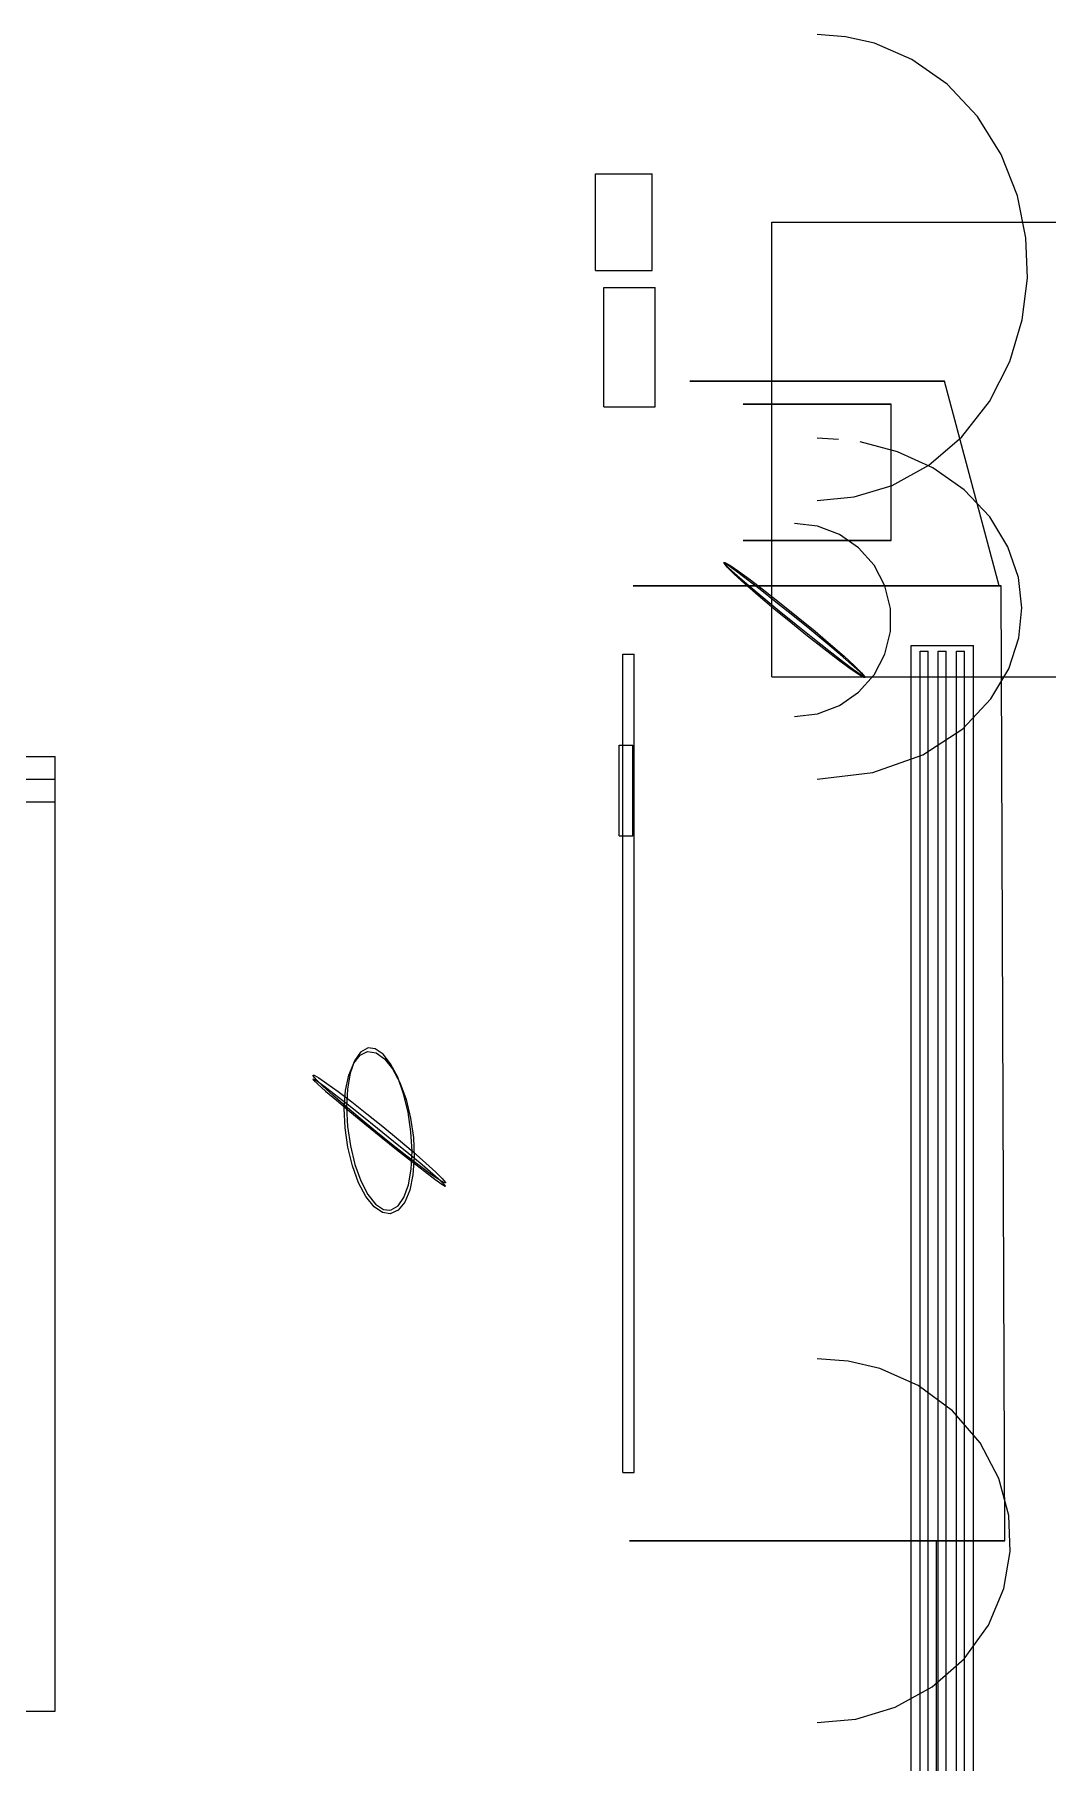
# Model space of a CAD drawing. Header units: millimetres. Extents: x -1355 to 669, y -1138 to 733.
# Drawn here: x 360.2 to 449.2, y 104.5 to 256.5 of the extents above; entities that cross this region are included whole.
import ezdxf

# ---------------------------------------------------------------- set-up
doc = ezdxf.new("R2010")
doc.units = ezdxf.units.MM
doc.layers.add('HIDDEN', color=8, linetype='Continuous')

msp = doc.modelspace()

# ---------------------------------------------------------------- linework, layer by layer
at = {"layer": 'HIDDEN'}
for points in [[(431.48, 256.31), (429, 256.5)], [(434.03, 255.73), (431.48, 256.31)], [(437.33, 254.3), (434.03, 255.73)], [(440.42, 252.13), (437.33, 254.3)], [(443.09, 249.29), (440.42, 252.13)], [(445.18, 245.95), (443.09, 249.29)], [(446.6, 242.32), (445.18, 245.95)], [(409.5, 235.75), (409.5, 244.25)], [(409.5, 244.25), (414.5, 244.25)], [(409.5, 235.75), (409.5, 244.25)], [(409.5, 244.25), (414.5, 244.25)], [(414.5, 235.75), (414.5, 244.25)], [(414.5, 235.75), (414.5, 244.25)], [(447.35, 238.63), (446.6, 242.32)], [(425, 240), (455, 240)], [(425, 240), (455, 240)], [(425, 200), (425, 240)], [(425, 200), (425, 240)], [(447.48, 235.06), (447.35, 238.63)], [(409.5, 235.75), (414.5, 235.75)], [(409.5, 235.75), (414.5, 235.75)], [(410.25, 223.75), (410.25, 234.25)], [(410.25, 234.25), (414.75, 234.25)], [(410.25, 223.75), (410.25, 234.25)], [(410.25, 234.25), (414.75, 234.25)], [(414.75, 223.75), (414.75, 234.25)], [(414.75, 223.75), (414.75, 234.25)], [(447.03, 231.41), (447.48, 235.06)], [(445.93, 227.73), (447.03, 231.41)], [(444.14, 224.22), (445.93, 227.73)], [(417.8, 226), (417.82, 226)], [(417.99, 226), (417.8, 226)], [(417.82, 226), (418.32, 226)], [(418.78, 226), (417.99, 226)], [(418.32, 226), (419.4, 226)], [(420.09, 226), (418.78, 226)], [(419.4, 226), (420.9, 226)], [(421.72, 226), (420.09, 226)], [(420.9, 226), (422.62, 226)], [(423.29, 226), (421.72, 226)], [(422.62, 226), (424.47, 226)], [(424.55, 226), (423.29, 226)], [(424.47, 226), (426.42, 226)], [(425.98, 226), (424.55, 226)], [(427.55, 226), (425.98, 226)], [(426.42, 226), (428.38, 226)], [(429.23, 226), (427.55, 226)], [(428.38, 226), (430.27, 226)], [(430.97, 226), (429.23, 226)], [(430.27, 226), (431.99, 226)], [(432.91, 226), (430.97, 226)], [(431.99, 226), (433.67, 226)], [(434.93, 226), (432.91, 226)], [(433.67, 226), (435.25, 226)], [(436.89, 226), (434.93, 226)], [(435.25, 226), (436.65, 226)], [(436.65, 226), (437.84, 226)], [(438.71, 226), (436.89, 226)], [(437.84, 226), (439.04, 226)], [(439.86, 226), (438.71, 226)], [(439.04, 226), (439.87, 226)], [(440.2, 226), (439.86, 226)], [(439.87, 226), (440.12, 226)], [(440.12, 226), (440.2, 226)], [(445, 208), (440.2, 226)], [(410.25, 223.75), (414.75, 223.75)], [(410.25, 223.75), (414.75, 223.75)], [(422.5, 224), (422.69, 224)], [(422.69, 224), (422.5, 224)], [(422.69, 224), (423.24, 224)], [(423.24, 224), (422.69, 224)], [(423.24, 224), (424.13, 224)], [(424.13, 224), (423.24, 224)], [(424.13, 224), (425.31, 224)], [(425.31, 224), (424.13, 224)], [(425.31, 224), (426.7, 224)], [(426.7, 224), (425.31, 224)], [(426.7, 224), (428.22, 224)], [(428.22, 224), (426.7, 224)], [(428.22, 224), (429.78, 224)], [(429.78, 224), (428.22, 224)], [(429.78, 224), (431.3, 224)], [(431.3, 224), (429.78, 224)], [(431.3, 224), (432.69, 224)], [(432.69, 224), (431.3, 224)], [(432.69, 224), (433.87, 224)], [(433.87, 224), (432.69, 224)], [(433.87, 224), (434.76, 224)], [(434.76, 224), (433.87, 224)], [(434.76, 224), (435.31, 224)], [(435.31, 224), (434.76, 224)], [(435.31, 224), (435.5, 224)], [(435.5, 224), (435.31, 224)], [(435.5, 212), (435.5, 224)], [(441.73, 221.12), (444.14, 224.22)], [(430.87, 220.87), (429, 221)], [(436.05, 219.8), (432.79, 220.66)], [(438.81, 218.62), (441.73, 221.12)], [(439.16, 218.38), (436.05, 219.8)], [(435.59, 216.84), (438.81, 218.62)], [(441.93, 216.44), (439.16, 218.38)], [(432.26, 215.82), (435.59, 216.84)], [(444.17, 214.08), (441.93, 216.44)], [(429, 215.5), (432.26, 215.82)], [(429.03, 213.25), (427, 213.5)], [(429.03, 213.25), (427, 213.5)], [(430.95, 212.53), (429.03, 213.25)], [(430.95, 212.53), (429.03, 213.25)], [(445.77, 211.45), (444.17, 214.08)], [(422.5, 212), (422.69, 212)], [(422.69, 212), (422.5, 212)], [(422.69, 212), (423.24, 212)], [(423.24, 212), (422.69, 212)], [(423.24, 212), (424.13, 212)], [(424.13, 212), (423.24, 212)], [(424.13, 212), (425.31, 212)], [(425.31, 212), (424.13, 212)], [(425.31, 212), (426.7, 212)], [(426.7, 212), (425.31, 212)], [(426.7, 212), (428.22, 212)], [(428.22, 212), (426.7, 212)], [(428.22, 212), (429.78, 212)], [(429.78, 212), (428.22, 212)], [(429.78, 212), (431.3, 212)], [(431.3, 212), (429.78, 212)], [(432.64, 211.36), (430.95, 212.53)], [(432.64, 211.36), (430.95, 212.53)], [(431.3, 212), (432.69, 212)], [(432.69, 212), (431.3, 212)], [(434, 209.83), (432.64, 211.36)], [(434, 209.83), (432.64, 211.36)], [(432.69, 212), (433.87, 212)], [(433.87, 212), (432.69, 212)], [(433.87, 212), (434.76, 212)], [(434.76, 212), (433.87, 212)], [(434.76, 212), (435.31, 212)], [(435.31, 212), (434.76, 212)], [(435.31, 212), (435.5, 212)], [(435.5, 212), (435.31, 212)], [(446.7, 208.73), (445.77, 211.45)], [(420.78, 210.03), (420.84, 209.94)], [(420.81, 210.03), (420.78, 210.03)], [(420.8, 210.05), (420.89, 210.05)], [(420.81, 209.99), (420.8, 210.05)], [(421.13, 209.83), (420.81, 210.03)], [(421.09, 209.65), (420.81, 209.99)], [(420.84, 209.94), (421.24, 209.55)], [(420.89, 210.05), (421.32, 209.81)], [(421.8, 209.36), (421.13, 209.83)], [(421.32, 209.81), (422.09, 209.29)], [(434.95, 208.01), (434, 209.83)], [(434.95, 208.01), (434, 209.83)], [(421.71, 209.03), (421.09, 209.65)], [(421.24, 209.55), (421.97, 208.91)], [(422.64, 208.19), (421.71, 209.03)], [(422.77, 208.62), (421.8, 209.36)], [(421.97, 208.91), (422.99, 208.03)], [(422.09, 209.29), (423.14, 208.52)], [(423.98, 207.68), (422.77, 208.62)], [(423.14, 208.52), (424.42, 207.55)], [(447, 206.07), (446.7, 208.73)], [(412.83, 208), (412.88, 208)], [(413.03, 208), (412.83, 208)], [(412.88, 208), (413.63, 208)], [(413, 208), (413.13, 208)], [(413.11, 208), (413, 208)], [(414.03, 208), (413.03, 208)], [(414, 208), (413.11, 208)], [(413.13, 208), (414.06, 208)], [(413.63, 208), (415.14, 208)], [(415.66, 208), (414, 208)], [(415.75, 208), (414.03, 208)], [(414.06, 208), (415.75, 208)], [(415.14, 208), (417.21, 208)], [(417.85, 208), (415.66, 208)], [(417.95, 208), (415.75, 208)], [(415.75, 208), (417.95, 208)], [(417.21, 208), (419.59, 208)], [(420.04, 208), (417.85, 208)], [(420.11, 208), (417.95, 208)], [(417.95, 208), (420.42, 208)], [(419.59, 208), (422.13, 208)], [(421.74, 208), (420.04, 208)], [(421.8, 208), (420.11, 208)], [(420.42, 208), (423.1, 208)], [(423.64, 208), (421.74, 208)], [(423.68, 208), (421.8, 208)], [(422.13, 208), (424.78, 208)], [(423.82, 207.15), (422.64, 208.19)], [(422.99, 208.03), (424.24, 206.98)], [(423.1, 208), (425.94, 208)], [(425.76, 208), (423.64, 208)], [(425.78, 208), (423.68, 208)], [(425.19, 205.99), (423.82, 207.15)], [(425.37, 206.58), (423.98, 207.68)], [(424.24, 206.98), (425.66, 205.82)], [(424.42, 207.55), (425.84, 206.43)], [(424.78, 208), (427.19, 208)], [(428.06, 208), (425.76, 208)], [(428.05, 208), (425.78, 208)], [(425.94, 208), (428.76, 208)], [(427.19, 208), (429.51, 208)], [(430.44, 208), (428.05, 208)], [(430.49, 208), (428.06, 208)], [(428.76, 208), (431.44, 208)], [(429.51, 208), (431.89, 208)], [(432.87, 208), (430.44, 208)], [(433.23, 208), (430.49, 208)], [(431.44, 208), (433.87, 208)], [(431.89, 208), (434.28, 208)], [(435.53, 208), (432.87, 208)], [(436.19, 208), (433.23, 208)], [(433.87, 208), (436.22, 208)], [(434.28, 208), (436.57, 208)], [(435.44, 206.02), (434.95, 208.01)], [(435.44, 206.02), (434.95, 208.01)], [(438.48, 208), (435.53, 208)], [(439.16, 208), (436.19, 208)], [(436.22, 208), (438.39, 208)], [(436.57, 208), (438.69, 208)], [(438.39, 208), (440.31, 208)], [(441.41, 208), (438.48, 208)], [(438.69, 208), (440.56, 208)], [(442.07, 208), (439.16, 208)], [(440.31, 208), (441.92, 208)], [(440.56, 208), (442.58, 208)], [(444.01, 208), (441.41, 208)], [(441.92, 208), (443.53, 208)], [(444.26, 208), (442.07, 208)], [(442.58, 208), (444.13, 208)], [(443.53, 208), (444.61, 208)], [(445.17, 208), (444.01, 208)], [(444.13, 208), (444.93, 208)], [(445, 208), (444.26, 208)], [(444.61, 208), (444.91, 208)], [(444.91, 208), (445, 208)], [(444.93, 208), (445.17, 208)], [(445.5, 124), (445.17, 208)], [(426.67, 204.77), (425.19, 205.99)], [(426.85, 205.39), (425.37, 206.58)], [(425.66, 205.82), (427.15, 204.61)], [(425.84, 206.43), (427.33, 205.23)], [(428.34, 204.18), (426.85, 205.39)], [(427.33, 205.23), (428.81, 204.01)], [(435.44, 203.98), (435.44, 206.02)], [(435.44, 203.98), (435.44, 206.02)], [(446.73, 203.42), (447, 206.07)], [(428.16, 203.57), (426.67, 204.77)], [(427.15, 204.61), (428.63, 203.42)], [(429.76, 203.02), (428.34, 204.18)], [(428.81, 204.01), (430.18, 202.85)], [(434.95, 201.99), (435.44, 203.98)], [(434.95, 201.99), (435.44, 203.98)], [(429.58, 202.45), (428.16, 203.57)], [(428.63, 203.42), (430.02, 202.32)], [(430.86, 201.48), (429.58, 202.45)], [(431.01, 201.97), (429.76, 203.02)], [(430.02, 202.32), (431.23, 201.38)], [(430.18, 202.85), (431.36, 201.81)], [(437.25, 202.75), (442.75, 202.75)], [(437.25, 202.75), (442.75, 202.75)], [(437.25, 7.35), (437.25, 202.75)], [(437.25, 7.35), (437.25, 202.75)], [(438.05, 202.25), (438.75, 202.25)], [(438.05, 202.25), (438.75, 202.25)], [(438.05, 7.85), (438.05, 202.25)], [(438.05, 7.85), (438.05, 202.25)], [(438.75, 7.85), (438.75, 202.25)], [(438.75, 7.85), (438.75, 202.25)], [(439.65, 202.25), (440.35, 202.25)], [(439.65, 202.25), (440.35, 202.25)], [(439.65, 7.85), (439.65, 202.25)], [(439.65, 7.85), (439.65, 202.25)], [(440.35, 7.85), (440.35, 202.25)], [(440.35, 7.85), (440.35, 202.25)], [(441.25, 202.25), (441.95, 202.25)], [(441.25, 202.25), (441.95, 202.25)], [(441.25, 7.85), (441.25, 202.25)], [(441.25, 7.85), (441.25, 202.25)], [(441.95, 7.85), (441.95, 202.25)], [(441.95, 7.85), (441.95, 202.25)], [(442.75, 7.35), (442.75, 202.75)], [(442.75, 7.35), (442.75, 202.75)], [(445.84, 200.7), (446.73, 203.42)], [(411.9, 130), (411.9, 202)], [(411.9, 202), (412.9, 202)], [(411.9, 130), (411.9, 202)], [(411.9, 202), (412.9, 202)], [(412.9, 130), (412.9, 202)], [(412.9, 130), (412.9, 202)], [(431.91, 200.71), (430.86, 201.48)], [(432.03, 201.09), (431.01, 201.97)], [(431.23, 201.38), (432.2, 200.64)], [(431.36, 201.81), (432.29, 200.97)], [(432.68, 200.19), (431.91, 200.71)], [(432.76, 200.45), (432.03, 201.09)], [(432.2, 200.64), (432.87, 200.17)], [(432.29, 200.97), (432.91, 200.35)], [(434, 200.17), (434.95, 201.99)], [(434, 200.17), (434.95, 201.99)], [(444.28, 198.06), (445.84, 200.7)], [(425, 200), (455, 200)], [(425, 200), (455, 200)], [(432.64, 198.64), (434, 200.17)], [(432.64, 198.64), (434, 200.17)], [(433.11, 199.95), (432.68, 200.19)], [(433.16, 200.06), (432.76, 200.45)], [(432.87, 200.17), (433.19, 199.97)], [(432.91, 200.35), (433.19, 200.01)], [(433.2, 199.95), (433.11, 199.95)], [(433.22, 199.97), (433.16, 200.06)], [(433.19, 200.01), (433.2, 199.95)], [(433.19, 199.97), (433.22, 199.97)], [(430.95, 197.47), (432.64, 198.64)], [(430.95, 197.47), (432.64, 198.64)], [(441.79, 195.44), (444.28, 198.06)], [(427, 196.5), (429.03, 196.75)], [(427, 196.5), (429.03, 196.75)], [(429.03, 196.75), (430.95, 197.47)], [(429.03, 196.75), (430.95, 197.47)], [(438.29, 193.15), (441.79, 195.44)], [(411.6, 186), (411.6, 194)], [(411.6, 194), (412.8, 194)], [(411.6, 186), (411.6, 194)], [(411.6, 194), (412.8, 194)], [(412.8, 186), (412.8, 194)], [(412.8, 186), (412.8, 194)], [(433.9, 191.57), (438.29, 193.15)], [(358, 193), (362, 193)], [(358, 193), (362, 193)], [(362, 189), (362, 193)], [(362, 189), (362, 193)], [(429, 191), (433.9, 191.57)], [(358, 191), (362, 191)], [(358, 191), (362, 191)], [(358, 191), (362, 191)], [(358, 191), (362, 191)], [(362, 109), (362, 191)], [(362, 109), (362, 191)], [(362, 109), (362, 191)], [(362, 109), (362, 191)], [(358, 189), (362, 189)], [(358, 189), (362, 189)], [(411.6, 186), (412.8, 186)], [(411.6, 186), (412.8, 186)], [(389.46, 167.34), (388.85, 166.98)], [(389.54, 167.35), (389.46, 167.34)], [(390.13, 167.28), (389.54, 167.35)], [(390.83, 166.81), (390.13, 167.28)], [(387.82, 164.95), (388.26, 166.02)], [(388.33, 166.23), (387.94, 165.13)], [(388.26, 166.02), (388.83, 166.72)], [(388.85, 166.98), (388.33, 166.23)], [(388.83, 166.72), (389.47, 167.03)], [(389.47, 167.03), (390.22, 166.93)], [(390.22, 166.93), (390.96, 166.41)], [(391.5, 165.96), (390.83, 166.81)], [(390.96, 166.41), (391.67, 165.52)], [(392.12, 164.78), (391.5, 165.96)], [(384.67, 164.62), (384.73, 164.53)], [(384.7, 164.62), (384.67, 164.62)], [(384.69, 164.95), (384.77, 164.95)], [(384.69, 164.9), (384.69, 164.95)], [(384.96, 164.57), (384.69, 164.9)], [(385, 164.43), (384.7, 164.62)], [(384.73, 164.53), (385.1, 164.17)], [(384.77, 164.95), (385.18, 164.72)], [(385.54, 164), (384.96, 164.57)], [(385.62, 163.98), (385, 164.43)], [(385.1, 164.17), (385.78, 163.56)], [(385.18, 164.72), (385.9, 164.24)], [(385.9, 164.24), (386.88, 163.52)], [(387.54, 163.6), (387.82, 164.95)], [(387.94, 165.13), (387.7, 163.74)], [(391.67, 165.52), (392.32, 164.3)], [(392.64, 163.33), (392.12, 164.78)], [(392.32, 164.3), (392.86, 162.83)], [(386.41, 163.2), (385.54, 164)], [(386.53, 163.3), (385.62, 163.98)], [(385.78, 163.56), (386.74, 162.75)], [(387.52, 162.23), (386.41, 163.2)], [(387.67, 162.42), (386.53, 163.3)], [(386.74, 162.75), (387.91, 161.76)], [(386.88, 163.52), (388.08, 162.61)], [(387.43, 162.03), (387.54, 163.6)], [(387.7, 163.74), (387.62, 162.15)], [(393.04, 161.7), (392.64, 163.33)], [(392.86, 162.83), (393.26, 161.18)], [(387.5, 160.34), (387.43, 162.03)], [(388.81, 161.15), (387.52, 162.23)], [(387.62, 162.15), (387.71, 160.45)], [(388.97, 161.39), (387.67, 162.42)], [(387.91, 161.76), (389.24, 160.67)], [(388.08, 162.61), (389.41, 161.56)], [(390.19, 160), (388.81, 161.15)], [(390.36, 160.27), (388.97, 161.39)], [(389.41, 161.56), (390.81, 160.43)], [(393.29, 159.98), (393.04, 161.7)], [(393.26, 161.18), (393.5, 159.47)], [(387.74, 158.62), (387.5, 160.34)], [(387.71, 160.45), (387.96, 158.73)], [(389.24, 160.67), (390.64, 159.53)], [(391.59, 158.88), (390.19, 160)], [(391.76, 159.13), (390.36, 160.27)], [(390.81, 160.43), (392.19, 159.29)], [(393.38, 158.28), (393.29, 159.98)], [(388.14, 156.97), (387.74, 158.62)], [(387.96, 158.73), (388.36, 157.1)], [(390.64, 159.53), (392.03, 158.42)], [(392.92, 157.83), (391.59, 158.88)], [(393.09, 158.04), (391.76, 159.13)], [(392.03, 158.42), (393.33, 157.39)], [(392.19, 159.29), (393.48, 158.2)], [(393.3, 156.69), (393.38, 158.28)], [(393.48, 158.2), (394.59, 157.23)], [(393.5, 159.47), (393.57, 157.77)], [(388.68, 155.5), (388.14, 156.97)], [(388.36, 157.1), (388.88, 155.65)], [(394.12, 156.91), (392.92, 157.83)], [(393.06, 155.31), (393.3, 156.69)], [(394.26, 157.06), (393.09, 158.04)], [(393.33, 157.39), (394.47, 156.5)], [(393.57, 157.77), (393.46, 156.2)], [(395.1, 156.19), (394.12, 156.91)], [(395.22, 156.24), (394.26, 157.06)], [(394.59, 157.23), (395.46, 156.43)], [(389.33, 154.28), (388.68, 155.5)], [(388.88, 155.65), (389.5, 154.47)], [(392.67, 154.21), (393.06, 155.31)], [(393.46, 156.2), (393.18, 154.85)], [(394.47, 156.5), (395.38, 155.82)], [(395.82, 155.71), (395.1, 156.19)], [(395.9, 155.63), (395.22, 156.24)], [(395.38, 155.82), (396, 155.37)], [(395.46, 156.43), (396.04, 155.86)], [(396.23, 155.48), (395.82, 155.71)], [(396.27, 155.27), (395.9, 155.63)], [(396, 155.37), (396.3, 155.18)], [(396.04, 155.86), (396.31, 155.53)], [(396.31, 155.48), (396.23, 155.48)], [(396.33, 155.18), (396.27, 155.27)], [(396.3, 155.18), (396.33, 155.18)], [(396.31, 155.53), (396.31, 155.48)], [(390.04, 153.39), (389.33, 154.28)], [(389.5, 154.47), (390.17, 153.62)], [(390.17, 153.62), (390.87, 153.15)], [(392.15, 153.45), (392.67, 154.21)], [(392.74, 153.79), (392.17, 153.08)], [(393.18, 154.85), (392.74, 153.79)], [(390.78, 152.88), (390.04, 153.39)], [(391.46, 152.77), (390.78, 152.88)], [(390.87, 153.15), (391.41, 153.07)], [(391.41, 153.07), (391.54, 153.1)], [(392.17, 153.08), (391.46, 152.77)], [(391.54, 153.1), (392.15, 153.45)], [(431.71, 139.79), (429, 140)], [(434.5, 139.14), (431.71, 139.79)], [(437.88, 137.65), (434.5, 139.14)], [(440.9, 135.43), (437.88, 137.65)], [(443.32, 132.63), (440.9, 135.43)], [(444.97, 129.47), (443.32, 132.63)], [(411.9, 130), (412.9, 130)], [(411.9, 130), (412.9, 130)], [(445.84, 126.21), (444.97, 129.47)], [(445.97, 123.05), (445.84, 126.21)], [(412.5, 124), (412.52, 124)], [(412.79, 124), (412.5, 124)], [(412.52, 124), (413.13, 124)], [(413.92, 124), (412.79, 124)], [(413.13, 124), (414.55, 124)], [(415.73, 124), (413.92, 124)], [(414.55, 124), (416.56, 124)], [(417.99, 124), (415.73, 124)], [(416.56, 124), (418.92, 124)], [(420.18, 124), (417.99, 124)], [(418.5, 124), (418.81, 124)], [(418.81, 124), (418.5, 124)], [(418.5, 124), (418.81, 124)], [(418.81, 124), (418.5, 124)], [(418.81, 124), (419.7, 124)], [(419.7, 124), (418.81, 124)], [(418.81, 124), (419.7, 124)], [(419.7, 124), (418.81, 124)], [(418.92, 124), (421.45, 124)], [(419.7, 124), (421.14, 124)], [(421.14, 124), (419.7, 124)], [(419.7, 124), (421.14, 124)], [(421.14, 124), (419.7, 124)], [(421.91, 124), (420.18, 124)], [(421.14, 124), (423.04, 124)], [(423.04, 124), (421.14, 124)], [(421.14, 124), (423.04, 124)], [(423.04, 124), (421.14, 124)], [(421.45, 124), (424.03, 124)], [(423.85, 124), (421.91, 124)], [(423.04, 124), (425.28, 124)], [(425.28, 124), (423.04, 124)], [(423.04, 124), (425.28, 124)], [(425.28, 124), (423.04, 124)], [(425.99, 124), (423.85, 124)], [(424.03, 124), (426.68, 124)], [(425.28, 124), (427.73, 124)], [(427.73, 124), (425.28, 124)], [(425.28, 124), (427.73, 124)], [(427.73, 124), (425.28, 124)], [(428.3, 124), (425.99, 124)], [(426.68, 124), (428.99, 124)], [(427.73, 124), (430.27, 124)], [(430.27, 124), (427.73, 124)], [(427.73, 124), (430.27, 124)], [(430.27, 124), (427.73, 124)], [(430.72, 124), (428.3, 124)], [(428.99, 124), (431.21, 124)], [(430.27, 124), (432.72, 124)], [(432.72, 124), (430.27, 124)], [(430.27, 124), (432.72, 124)], [(432.72, 124), (430.27, 124)], [(433.18, 124), (430.72, 124)], [(431.21, 124), (433.46, 124)], [(432.72, 124), (434.96, 124)], [(434.96, 124), (432.72, 124)], [(432.72, 124), (434.96, 124)], [(434.96, 124), (432.72, 124)], [(435.85, 124), (433.18, 124)], [(433.46, 124), (435.65, 124)], [(434.96, 124), (436.86, 124)], [(436.86, 124), (434.96, 124)], [(434.96, 124), (436.86, 124)], [(436.86, 124), (434.96, 124)], [(435.65, 124), (437.73, 124)], [(438.81, 124), (435.85, 124)], [(436.86, 124), (438.3, 124)], [(438.3, 124), (436.86, 124)], [(436.86, 124), (438.3, 124)], [(438.3, 124), (436.86, 124)], [(437.73, 124), (439.62, 124)], [(438.3, 124), (439.19, 124)], [(439.19, 124), (438.3, 124)], [(438.3, 124), (439.19, 124)], [(439.19, 124), (438.3, 124)], [(441.75, 124), (438.81, 124)], [(439.19, 124), (439.5, 124)], [(439.5, 124), (439.19, 124)], [(439.19, 124), (439.5, 124)], [(439.5, 124), (439.19, 124)], [(439.5, 18), (439.5, 124)], [(439.5, 18), (439.5, 124)], [(439.62, 124), (441.78, 124)], [(444.34, 124), (441.75, 124)], [(441.78, 124), (443.61, 124)], [(443.61, 124), (445.07, 124)], [(445.5, 124), (444.34, 124)], [(445.07, 124), (445.5, 124)], [(445.41, 119.81), (445.97, 123.05)], [(444.06, 116.59), (445.41, 119.81)], [(441.93, 113.61), (444.06, 116.59)], [(439.12, 111.15), (441.93, 113.61)], [(435.85, 109.36), (439.12, 111.15)], [(358, 109), (362, 109)], [(358, 109), (362, 109)], [(358, 109), (362, 109)], [(358, 109), (362, 109)], [(429, 108), (432.4, 108.32)], [(432.4, 108.32), (435.85, 109.36)]]:
    msp.add_lwpolyline(points, dxfattribs=at)

doc.saveas('drawing.dxf')
